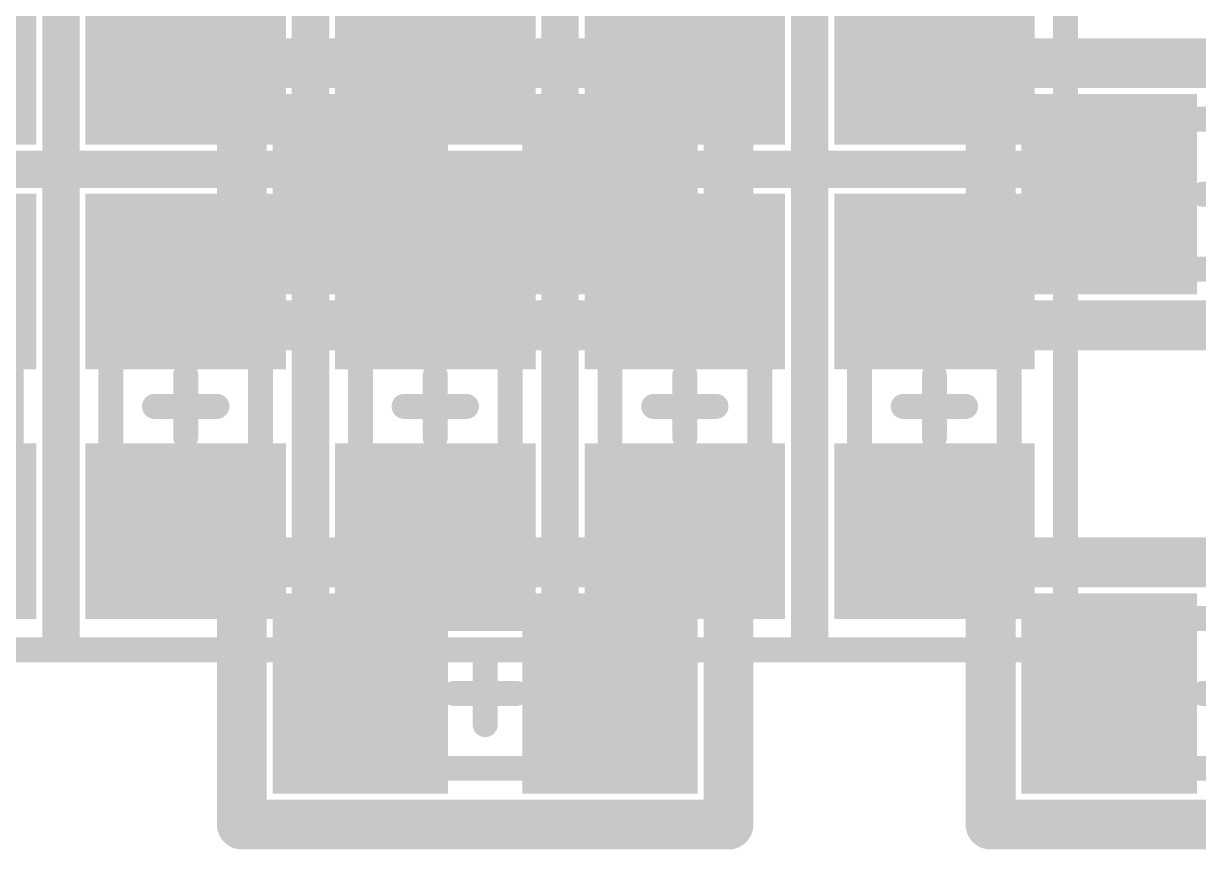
# Model space of a CAD drawing. Header units: millimetres. Extents: x 169 to 355, y 129 to 253.
# Drawn here: x 222.15 to 226.858, y 140.375 to 143.684 of the extents above; entities that cross this region are included whole.
import ezdxf

# ---------------------------------------------------------------- set-up
doc = ezdxf.new("R2010")
doc.units = ezdxf.units.MM
for name, color, linetype in [('BottomLayer', 5, 'Continuous'), ('BottomPaste', 16, 'Continuous'), ('BottomSolder', 6, 'Continuous'), ('Mechanical1', 6, 'Continuous'), ('Mechanical15', 56, 'Continuous'), ('TopLayer', 1, 'Continuous'), ('TopOverlay', 2, 'Continuous'), ('TopPaste', 8, 'Continuous'), ('TopSolder', 216, 'Continuous')]:
    doc.layers.add(name, color=color, linetype=linetype)

# ---------------------------------------------------------------- blocks, each defined once
blk = doc.blocks.new('R0402_NOSILK_B_7')
at = {"layer": 'BottomLayer'}
for points in [[(-0.25, -0.3), (-0.25, 0.3), (-0.75, -0.3), (-0.75, 0.3)], [(0.75, -0.3), (0.75, 0.3), (0.25, -0.3), (0.25, 0.3)]]:
    blk.add_solid(points, dxfattribs=at)
at = {"layer": 'BottomPaste'}
for points in [[(-0.25, -0.3), (-0.25, 0.3), (-0.75, -0.3), (-0.75, 0.3)], [(0.75, -0.3), (0.75, 0.3), (0.25, -0.3), (0.25, 0.3)]]:
    blk.add_solid(points, dxfattribs=at)
at = {"layer": 'BottomSolder'}
for points in [[(-0.1484, -0.4016), (-0.1484, 0.4016), (-0.8516, -0.4016), (-0.8516, 0.4016)], [(0.8516, -0.4016), (0.8516, 0.4016), (0.1484, -0.4016), (0.1484, 0.4016)]]:
    blk.add_solid(points, dxfattribs=at)
at = {"layer": 'Mechanical1', "const_width": 0.1}
for points in [[(-0.52, 0.2999), (-0.52, -0.3001)], [(-0.52, 0.2999), (0.5201, 0.2999)], [(0.5201, 0.2999), (0.5201, -0.3001)], [(-0.52, -0.3001), (0.5201, -0.3001)]]:
    blk.add_lwpolyline(points, dxfattribs=at)
at = {"layer": 'Mechanical1', "const_width": 0.05}
for points in [[(-0.545, 0.2999, 1), (-0.495, 0.2999, 1)], [(-0.545, 0.2999, 1), (-0.495, 0.2999, 1)], [(0.4951, 0.2999, 1), (0.5451, 0.2999, 1)], [(0.4951, 0.2999, 1), (0.5451, 0.2999, 1)], [(-0.545, -0.3001, 1), (-0.495, -0.3001, 1)], [(-0.545, -0.3001, 1), (-0.495, -0.3001, 1)], [(0.4951, -0.3001, 1), (0.5451, -0.3001, 1)], [(0.4951, -0.3001, 1), (0.5451, -0.3001, 1)]]:
    blk.add_lwpolyline(points, format="xyb", close=True, dxfattribs=at)
at = {"layer": 'Mechanical15', "const_width": 0.1}
for points in [[(-0.975, 0.525), (-0.975, -0.525)], [(-0.975, 0.525), (0.975, 0.525)], [(0.975, 0.525), (0.975, -0.525)], [(0, 0.125), (0, -0.125)], [(-0.125, 0), (0.125, 0)], [(-0.975, -0.525), (0.975, -0.525)]]:
    blk.add_lwpolyline(points, dxfattribs=at)
at = {"layer": 'Mechanical15', "const_width": 0.05}
for points in [[(-1, 0.525, 1), (-0.95, 0.525, 1)], [(-1, 0.525, 1), (-0.95, 0.525, 1)], [(0.95, 0.525, 1), (1, 0.525, 1)], [(0.95, 0.525, 1), (1, 0.525, 1)], [(-0.025, 0.125, 1), (0.025, 0.125, 1)], [(-0.15, 0, 1), (-0.1, 0, 1)], [(0.1, 0, 1), (0.15, 0, 1)], [(-0.025, -0.125, 1), (0.025, -0.125, 1)], [(-1, -0.525, 1), (-0.95, -0.525, 1)], [(-1, -0.525, 1), (-0.95, -0.525, 1)], [(0.95, -0.525, 1), (1, -0.525, 1)], [(0.95, -0.525, 1), (1, -0.525, 1)]]:
    blk.add_lwpolyline(points, format="xyb", close=True, dxfattribs=at)
blk = doc.blocks.new('R0402_NOSILK_B_9')
at = {"layer": 'BottomLayer'}
for points in [[(-0.25, -0.3), (-0.25, 0.3), (-0.75, -0.3), (-0.75, 0.3)], [(0.75, -0.3), (0.75, 0.3), (0.25, -0.3), (0.25, 0.3)]]:
    blk.add_solid(points, dxfattribs=at)
at = {"layer": 'BottomPaste'}
for points in [[(-0.25, -0.3), (-0.25, 0.3), (-0.75, -0.3), (-0.75, 0.3)], [(0.75, -0.3), (0.75, 0.3), (0.25, -0.3), (0.25, 0.3)]]:
    blk.add_solid(points, dxfattribs=at)
at = {"layer": 'BottomSolder'}
for points in [[(-0.1484, -0.4016), (-0.1484, 0.4016), (-0.8516, -0.4016), (-0.8516, 0.4016)], [(0.8516, -0.4016), (0.8516, 0.4016), (0.1484, -0.4016), (0.1484, 0.4016)]]:
    blk.add_solid(points, dxfattribs=at)
at = {"layer": 'Mechanical1', "const_width": 0.1}
for points in [[(-0.52, 0.2999), (-0.52, -0.3001)], [(-0.52, 0.2999), (0.5201, 0.2999)], [(0.5201, 0.2999), (0.5201, -0.3001)], [(-0.52, -0.3001), (0.5201, -0.3001)]]:
    blk.add_lwpolyline(points, dxfattribs=at)
at = {"layer": 'Mechanical1', "const_width": 0.05}
for points in [[(-0.545, 0.2999, 1), (-0.495, 0.2999, 1)], [(-0.545, 0.2999, 1), (-0.495, 0.2999, 1)], [(0.4951, 0.2999, 1), (0.5451, 0.2999, 1)], [(0.4951, 0.2999, 1), (0.5451, 0.2999, 1)], [(-0.545, -0.3001, 1), (-0.495, -0.3001, 1)], [(-0.545, -0.3001, 1), (-0.495, -0.3001, 1)], [(0.4951, -0.3001, 1), (0.5451, -0.3001, 1)], [(0.4951, -0.3001, 1), (0.5451, -0.3001, 1)]]:
    blk.add_lwpolyline(points, format="xyb", close=True, dxfattribs=at)
at = {"layer": 'Mechanical15', "const_width": 0.1}
for points in [[(-0.975, 0.525), (-0.975, -0.525)], [(-0.975, 0.525), (0.975, 0.525)], [(0.975, 0.525), (0.975, -0.525)], [(0, 0.125), (0, -0.125)], [(-0.125, 0), (0.125, 0)], [(-0.975, -0.525), (0.975, -0.525)]]:
    blk.add_lwpolyline(points, dxfattribs=at)
at = {"layer": 'Mechanical15', "const_width": 0.05}
for points in [[(-1, 0.525, 1), (-0.95, 0.525, 1)], [(-1, 0.525, 1), (-0.95, 0.525, 1)], [(0.95, 0.525, 1), (1, 0.525, 1)], [(0.95, 0.525, 1), (1, 0.525, 1)], [(-0.025, 0.125, 1), (0.025, 0.125, 1)], [(-0.15, 0, 1), (-0.1, 0, 1)], [(0.1, 0, 1), (0.15, 0, 1)], [(-0.025, -0.125, 1), (0.025, -0.125, 1)], [(-1, -0.525, 1), (-0.95, -0.525, 1)], [(-1, -0.525, 1), (-0.95, -0.525, 1)], [(0.95, -0.525, 1), (1, -0.525, 1)], [(0.95, -0.525, 1), (1, -0.525, 1)]]:
    blk.add_lwpolyline(points, format="xyb", close=True, dxfattribs=at)
blk = doc.blocks.new('R0402_NOSILK_B_12')
at = {"layer": 'BottomLayer'}
for points in [[(-0.25, -0.3), (-0.25, 0.3), (-0.75, -0.3), (-0.75, 0.3)], [(0.75, -0.3), (0.75, 0.3), (0.25, -0.3), (0.25, 0.3)]]:
    blk.add_solid(points, dxfattribs=at)
at = {"layer": 'BottomPaste'}
for points in [[(-0.25, -0.3), (-0.25, 0.3), (-0.75, -0.3), (-0.75, 0.3)], [(0.75, -0.3), (0.75, 0.3), (0.25, -0.3), (0.25, 0.3)]]:
    blk.add_solid(points, dxfattribs=at)
at = {"layer": 'BottomSolder'}
for points in [[(-0.1484, -0.4016), (-0.1484, 0.4016), (-0.8516, -0.4016), (-0.8516, 0.4016)], [(0.8516, -0.4016), (0.8516, 0.4016), (0.1484, -0.4016), (0.1484, 0.4016)]]:
    blk.add_solid(points, dxfattribs=at)
at = {"layer": 'Mechanical1', "const_width": 0.1}
for points in [[(-0.52, 0.2999), (-0.52, -0.3001)], [(-0.52, 0.2999), (0.5201, 0.2999)], [(0.5201, 0.2999), (0.5201, -0.3001)], [(-0.52, -0.3001), (0.5201, -0.3001)]]:
    blk.add_lwpolyline(points, dxfattribs=at)
at = {"layer": 'Mechanical1', "const_width": 0.05}
for points in [[(-0.545, 0.2999, 1), (-0.495, 0.2999, 1)], [(-0.545, 0.2999, 1), (-0.495, 0.2999, 1)], [(0.4951, 0.2999, 1), (0.5451, 0.2999, 1)], [(0.4951, 0.2999, 1), (0.5451, 0.2999, 1)], [(-0.545, -0.3001, 1), (-0.495, -0.3001, 1)], [(-0.545, -0.3001, 1), (-0.495, -0.3001, 1)], [(0.4951, -0.3001, 1), (0.5451, -0.3001, 1)], [(0.4951, -0.3001, 1), (0.5451, -0.3001, 1)]]:
    blk.add_lwpolyline(points, format="xyb", close=True, dxfattribs=at)
at = {"layer": 'Mechanical15', "const_width": 0.1}
for points in [[(-0.975, 0.525), (-0.975, -0.525)], [(-0.975, 0.525), (0.975, 0.525)], [(0.975, 0.525), (0.975, -0.525)], [(0, 0.125), (0, -0.125)], [(-0.125, 0), (0.125, 0)], [(-0.975, -0.525), (0.975, -0.525)]]:
    blk.add_lwpolyline(points, dxfattribs=at)
at = {"layer": 'Mechanical15', "const_width": 0.05}
for points in [[(-1, 0.525, 1), (-0.95, 0.525, 1)], [(-1, 0.525, 1), (-0.95, 0.525, 1)], [(0.95, 0.525, 1), (1, 0.525, 1)], [(0.95, 0.525, 1), (1, 0.525, 1)], [(-0.025, 0.125, 1), (0.025, 0.125, 1)], [(-0.15, 0, 1), (-0.1, 0, 1)], [(0.1, 0, 1), (0.15, 0, 1)], [(-0.025, -0.125, 1), (0.025, -0.125, 1)], [(-1, -0.525, 1), (-0.95, -0.525, 1)], [(-1, -0.525, 1), (-0.95, -0.525, 1)], [(0.95, -0.525, 1), (1, -0.525, 1)], [(0.95, -0.525, 1), (1, -0.525, 1)]]:
    blk.add_lwpolyline(points, format="xyb", close=True, dxfattribs=at)
blk = doc.blocks.new('R0402_NOSILK_B_15')
at = {"layer": 'BottomLayer'}
for points in [[(-0.25, -0.3), (-0.25, 0.3), (-0.75, -0.3), (-0.75, 0.3)], [(0.75, -0.3), (0.75, 0.3), (0.25, -0.3), (0.25, 0.3)]]:
    blk.add_solid(points, dxfattribs=at)
at = {"layer": 'BottomPaste'}
for points in [[(-0.25, -0.3), (-0.25, 0.3), (-0.75, -0.3), (-0.75, 0.3)], [(0.75, -0.3), (0.75, 0.3), (0.25, -0.3), (0.25, 0.3)]]:
    blk.add_solid(points, dxfattribs=at)
at = {"layer": 'BottomSolder'}
for points in [[(-0.1484, -0.4016), (-0.1484, 0.4016), (-0.8516, -0.4016), (-0.8516, 0.4016)], [(0.8516, -0.4016), (0.8516, 0.4016), (0.1484, -0.4016), (0.1484, 0.4016)]]:
    blk.add_solid(points, dxfattribs=at)
at = {"layer": 'Mechanical1', "const_width": 0.1}
for points in [[(-0.52, 0.2999), (-0.52, -0.3001)], [(-0.52, 0.2999), (0.5201, 0.2999)], [(0.5201, 0.2999), (0.5201, -0.3001)], [(-0.52, -0.3001), (0.5201, -0.3001)]]:
    blk.add_lwpolyline(points, dxfattribs=at)
at = {"layer": 'Mechanical1', "const_width": 0.05}
for points in [[(-0.545, 0.2999, 1), (-0.495, 0.2999, 1)], [(-0.545, 0.2999, 1), (-0.495, 0.2999, 1)], [(0.4951, 0.2999, 1), (0.5451, 0.2999, 1)], [(0.4951, 0.2999, 1), (0.5451, 0.2999, 1)], [(-0.545, -0.3001, 1), (-0.495, -0.3001, 1)], [(-0.545, -0.3001, 1), (-0.495, -0.3001, 1)], [(0.4951, -0.3001, 1), (0.5451, -0.3001, 1)], [(0.4951, -0.3001, 1), (0.5451, -0.3001, 1)]]:
    blk.add_lwpolyline(points, format="xyb", close=True, dxfattribs=at)
at = {"layer": 'Mechanical15', "const_width": 0.1}
for points in [[(-0.975, 0.525), (-0.975, -0.525)], [(-0.975, 0.525), (0.975, 0.525)], [(0.975, 0.525), (0.975, -0.525)], [(0, 0.125), (0, -0.125)], [(-0.125, 0), (0.125, 0)], [(-0.975, -0.525), (0.975, -0.525)]]:
    blk.add_lwpolyline(points, dxfattribs=at)
at = {"layer": 'Mechanical15', "const_width": 0.05}
for points in [[(-1, 0.525, 1), (-0.95, 0.525, 1)], [(-1, 0.525, 1), (-0.95, 0.525, 1)], [(0.95, 0.525, 1), (1, 0.525, 1)], [(0.95, 0.525, 1), (1, 0.525, 1)], [(-0.025, 0.125, 1), (0.025, 0.125, 1)], [(-0.15, 0, 1), (-0.1, 0, 1)], [(0.1, 0, 1), (0.15, 0, 1)], [(-0.025, -0.125, 1), (0.025, -0.125, 1)], [(-1, -0.525, 1), (-0.95, -0.525, 1)], [(-1, -0.525, 1), (-0.95, -0.525, 1)], [(0.95, -0.525, 1), (1, -0.525, 1)], [(0.95, -0.525, 1), (1, -0.525, 1)]]:
    blk.add_lwpolyline(points, format="xyb", close=True, dxfattribs=at)
blk = doc.blocks.new('R0402_NOSILK_B_17')
at = {"layer": 'BottomLayer'}
for points in [[(-0.25, -0.3), (-0.25, 0.3), (-0.75, -0.3), (-0.75, 0.3)], [(0.75, -0.3), (0.75, 0.3), (0.25, -0.3), (0.25, 0.3)]]:
    blk.add_solid(points, dxfattribs=at)
at = {"layer": 'BottomPaste'}
for points in [[(-0.25, -0.3), (-0.25, 0.3), (-0.75, -0.3), (-0.75, 0.3)], [(0.75, -0.3), (0.75, 0.3), (0.25, -0.3), (0.25, 0.3)]]:
    blk.add_solid(points, dxfattribs=at)
at = {"layer": 'BottomSolder'}
for points in [[(-0.1484, -0.4016), (-0.1484, 0.4016), (-0.8516, -0.4016), (-0.8516, 0.4016)], [(0.8516, -0.4016), (0.8516, 0.4016), (0.1484, -0.4016), (0.1484, 0.4016)]]:
    blk.add_solid(points, dxfattribs=at)
at = {"layer": 'Mechanical1', "const_width": 0.1}
for points in [[(-0.52, 0.2999), (-0.52, -0.3001)], [(-0.52, 0.2999), (0.5201, 0.2999)], [(0.5201, 0.2999), (0.5201, -0.3001)], [(-0.52, -0.3001), (0.5201, -0.3001)]]:
    blk.add_lwpolyline(points, dxfattribs=at)
at = {"layer": 'Mechanical1', "const_width": 0.05}
for points in [[(-0.545, 0.2999, 1), (-0.495, 0.2999, 1)], [(-0.545, 0.2999, 1), (-0.495, 0.2999, 1)], [(0.4951, 0.2999, 1), (0.5451, 0.2999, 1)], [(0.4951, 0.2999, 1), (0.5451, 0.2999, 1)], [(-0.545, -0.3001, 1), (-0.495, -0.3001, 1)], [(-0.545, -0.3001, 1), (-0.495, -0.3001, 1)], [(0.4951, -0.3001, 1), (0.5451, -0.3001, 1)], [(0.4951, -0.3001, 1), (0.5451, -0.3001, 1)]]:
    blk.add_lwpolyline(points, format="xyb", close=True, dxfattribs=at)
at = {"layer": 'Mechanical15', "const_width": 0.1}
for points in [[(-0.975, 0.525), (-0.975, -0.525)], [(-0.975, 0.525), (0.975, 0.525)], [(0.975, 0.525), (0.975, -0.525)], [(0, 0.125), (0, -0.125)], [(-0.125, 0), (0.125, 0)], [(-0.975, -0.525), (0.975, -0.525)]]:
    blk.add_lwpolyline(points, dxfattribs=at)
at = {"layer": 'Mechanical15', "const_width": 0.05}
for points in [[(-1, 0.525, 1), (-0.95, 0.525, 1)], [(-1, 0.525, 1), (-0.95, 0.525, 1)], [(0.95, 0.525, 1), (1, 0.525, 1)], [(0.95, 0.525, 1), (1, 0.525, 1)], [(-0.025, 0.125, 1), (0.025, 0.125, 1)], [(-0.15, 0, 1), (-0.1, 0, 1)], [(0.1, 0, 1), (0.15, 0, 1)], [(-0.025, -0.125, 1), (0.025, -0.125, 1)], [(-1, -0.525, 1), (-0.95, -0.525, 1)], [(-1, -0.525, 1), (-0.95, -0.525, 1)], [(0.95, -0.525, 1), (1, -0.525, 1)], [(0.95, -0.525, 1), (1, -0.525, 1)]]:
    blk.add_lwpolyline(points, format="xyb", close=True, dxfattribs=at)
blk = doc.blocks.new('R0402_NOSILK_B_19')
at = {"layer": 'BottomLayer'}
for points in [[(-0.25, -0.3), (-0.25, 0.3), (-0.75, -0.3), (-0.75, 0.3)], [(0.75, -0.3), (0.75, 0.3), (0.25, -0.3), (0.25, 0.3)]]:
    blk.add_solid(points, dxfattribs=at)
at = {"layer": 'BottomPaste'}
for points in [[(-0.25, -0.3), (-0.25, 0.3), (-0.75, -0.3), (-0.75, 0.3)], [(0.75, -0.3), (0.75, 0.3), (0.25, -0.3), (0.25, 0.3)]]:
    blk.add_solid(points, dxfattribs=at)
at = {"layer": 'BottomSolder'}
for points in [[(-0.1484, -0.4016), (-0.1484, 0.4016), (-0.8516, -0.4016), (-0.8516, 0.4016)], [(0.8516, -0.4016), (0.8516, 0.4016), (0.1484, -0.4016), (0.1484, 0.4016)]]:
    blk.add_solid(points, dxfattribs=at)
at = {"layer": 'Mechanical1', "const_width": 0.1}
for points in [[(-0.52, 0.2999), (-0.52, -0.3001)], [(-0.52, 0.2999), (0.5201, 0.2999)], [(0.5201, 0.2999), (0.5201, -0.3001)], [(-0.52, -0.3001), (0.5201, -0.3001)]]:
    blk.add_lwpolyline(points, dxfattribs=at)
at = {"layer": 'Mechanical1', "const_width": 0.05}
for points in [[(-0.545, 0.2999, 1), (-0.495, 0.2999, 1)], [(-0.545, 0.2999, 1), (-0.495, 0.2999, 1)], [(0.4951, 0.2999, 1), (0.5451, 0.2999, 1)], [(0.4951, 0.2999, 1), (0.5451, 0.2999, 1)], [(-0.545, -0.3001, 1), (-0.495, -0.3001, 1)], [(-0.545, -0.3001, 1), (-0.495, -0.3001, 1)], [(0.4951, -0.3001, 1), (0.5451, -0.3001, 1)], [(0.4951, -0.3001, 1), (0.5451, -0.3001, 1)]]:
    blk.add_lwpolyline(points, format="xyb", close=True, dxfattribs=at)
at = {"layer": 'Mechanical15', "const_width": 0.1}
for points in [[(-0.975, 0.525), (-0.975, -0.525)], [(-0.975, 0.525), (0.975, 0.525)], [(0.975, 0.525), (0.975, -0.525)], [(0, 0.125), (0, -0.125)], [(-0.125, 0), (0.125, 0)], [(-0.975, -0.525), (0.975, -0.525)]]:
    blk.add_lwpolyline(points, dxfattribs=at)
at = {"layer": 'Mechanical15', "const_width": 0.05}
for points in [[(-1, 0.525, 1), (-0.95, 0.525, 1)], [(-1, 0.525, 1), (-0.95, 0.525, 1)], [(0.95, 0.525, 1), (1, 0.525, 1)], [(0.95, 0.525, 1), (1, 0.525, 1)], [(-0.025, 0.125, 1), (0.025, 0.125, 1)], [(-0.15, 0, 1), (-0.1, 0, 1)], [(0.1, 0, 1), (0.15, 0, 1)], [(-0.025, -0.125, 1), (0.025, -0.125, 1)], [(-1, -0.525, 1), (-0.95, -0.525, 1)], [(-1, -0.525, 1), (-0.95, -0.525, 1)], [(0.95, -0.525, 1), (1, -0.525, 1)], [(0.95, -0.525, 1), (1, -0.525, 1)]]:
    blk.add_lwpolyline(points, format="xyb", close=True, dxfattribs=at)
blk = doc.blocks.new('R0402_NOSILK_B_21')
at = {"layer": 'BottomLayer'}
for points in [[(-0.25, -0.3), (-0.25, 0.3), (-0.75, -0.3), (-0.75, 0.3)], [(0.75, -0.3), (0.75, 0.3), (0.25, -0.3), (0.25, 0.3)]]:
    blk.add_solid(points, dxfattribs=at)
at = {"layer": 'BottomPaste'}
for points in [[(-0.25, -0.3), (-0.25, 0.3), (-0.75, -0.3), (-0.75, 0.3)], [(0.75, -0.3), (0.75, 0.3), (0.25, -0.3), (0.25, 0.3)]]:
    blk.add_solid(points, dxfattribs=at)
at = {"layer": 'BottomSolder'}
for points in [[(-0.1484, -0.4016), (-0.1484, 0.4016), (-0.8516, -0.4016), (-0.8516, 0.4016)], [(0.8516, -0.4016), (0.8516, 0.4016), (0.1484, -0.4016), (0.1484, 0.4016)]]:
    blk.add_solid(points, dxfattribs=at)
at = {"layer": 'Mechanical1', "const_width": 0.1}
for points in [[(-0.52, 0.2999), (-0.52, -0.3001)], [(-0.52, 0.2999), (0.5201, 0.2999)], [(0.5201, 0.2999), (0.5201, -0.3001)], [(-0.52, -0.3001), (0.5201, -0.3001)]]:
    blk.add_lwpolyline(points, dxfattribs=at)
at = {"layer": 'Mechanical1', "const_width": 0.05}
for points in [[(-0.545, 0.2999, 1), (-0.495, 0.2999, 1)], [(-0.545, 0.2999, 1), (-0.495, 0.2999, 1)], [(0.4951, 0.2999, 1), (0.5451, 0.2999, 1)], [(0.4951, 0.2999, 1), (0.5451, 0.2999, 1)], [(-0.545, -0.3001, 1), (-0.495, -0.3001, 1)], [(-0.545, -0.3001, 1), (-0.495, -0.3001, 1)], [(0.4951, -0.3001, 1), (0.5451, -0.3001, 1)], [(0.4951, -0.3001, 1), (0.5451, -0.3001, 1)]]:
    blk.add_lwpolyline(points, format="xyb", close=True, dxfattribs=at)
at = {"layer": 'Mechanical15', "const_width": 0.1}
for points in [[(-0.975, 0.525), (-0.975, -0.525)], [(-0.975, 0.525), (0.975, 0.525)], [(0.975, 0.525), (0.975, -0.525)], [(0, 0.125), (0, -0.125)], [(-0.125, 0), (0.125, 0)], [(-0.975, -0.525), (0.975, -0.525)]]:
    blk.add_lwpolyline(points, dxfattribs=at)
at = {"layer": 'Mechanical15', "const_width": 0.05}
for points in [[(-1, 0.525, 1), (-0.95, 0.525, 1)], [(-1, 0.525, 1), (-0.95, 0.525, 1)], [(0.95, 0.525, 1), (1, 0.525, 1)], [(0.95, 0.525, 1), (1, 0.525, 1)], [(-0.025, 0.125, 1), (0.025, 0.125, 1)], [(-0.15, 0, 1), (-0.1, 0, 1)], [(0.1, 0, 1), (0.15, 0, 1)], [(-0.025, -0.125, 1), (0.025, -0.125, 1)], [(-1, -0.525, 1), (-0.95, -0.525, 1)], [(-1, -0.525, 1), (-0.95, -0.525, 1)], [(0.95, -0.525, 1), (1, -0.525, 1)], [(0.95, -0.525, 1), (1, -0.525, 1)]]:
    blk.add_lwpolyline(points, format="xyb", close=True, dxfattribs=at)
blk = doc.blocks.new('R0402_NOSILK_B_22')
at = {"layer": 'BottomLayer'}
for points in [[(-0.25, -0.3), (-0.25, 0.3), (-0.75, -0.3), (-0.75, 0.3)], [(0.75, -0.3), (0.75, 0.3), (0.25, -0.3), (0.25, 0.3)]]:
    blk.add_solid(points, dxfattribs=at)
at = {"layer": 'BottomPaste'}
for points in [[(-0.25, -0.3), (-0.25, 0.3), (-0.75, -0.3), (-0.75, 0.3)], [(0.75, -0.3), (0.75, 0.3), (0.25, -0.3), (0.25, 0.3)]]:
    blk.add_solid(points, dxfattribs=at)
at = {"layer": 'BottomSolder'}
for points in [[(-0.1484, -0.4016), (-0.1484, 0.4016), (-0.8516, -0.4016), (-0.8516, 0.4016)], [(0.8516, -0.4016), (0.8516, 0.4016), (0.1484, -0.4016), (0.1484, 0.4016)]]:
    blk.add_solid(points, dxfattribs=at)
at = {"layer": 'Mechanical1', "const_width": 0.1}
for points in [[(-0.52, 0.2999), (-0.52, -0.3001)], [(-0.52, 0.2999), (0.5201, 0.2999)], [(0.5201, 0.2999), (0.5201, -0.3001)], [(-0.52, -0.3001), (0.5201, -0.3001)]]:
    blk.add_lwpolyline(points, dxfattribs=at)
at = {"layer": 'Mechanical1', "const_width": 0.05}
for points in [[(-0.545, 0.2999, 1), (-0.495, 0.2999, 1)], [(-0.545, 0.2999, 1), (-0.495, 0.2999, 1)], [(0.4951, 0.2999, 1), (0.5451, 0.2999, 1)], [(0.4951, 0.2999, 1), (0.5451, 0.2999, 1)], [(-0.545, -0.3001, 1), (-0.495, -0.3001, 1)], [(-0.545, -0.3001, 1), (-0.495, -0.3001, 1)], [(0.4951, -0.3001, 1), (0.5451, -0.3001, 1)], [(0.4951, -0.3001, 1), (0.5451, -0.3001, 1)]]:
    blk.add_lwpolyline(points, format="xyb", close=True, dxfattribs=at)
at = {"layer": 'Mechanical15', "const_width": 0.1}
for points in [[(-0.975, 0.525), (-0.975, -0.525)], [(-0.975, 0.525), (0.975, 0.525)], [(0.975, 0.525), (0.975, -0.525)], [(0, 0.125), (0, -0.125)], [(-0.125, 0), (0.125, 0)], [(-0.975, -0.525), (0.975, -0.525)]]:
    blk.add_lwpolyline(points, dxfattribs=at)
at = {"layer": 'Mechanical15', "const_width": 0.05}
for points in [[(-1, 0.525, 1), (-0.95, 0.525, 1)], [(-1, 0.525, 1), (-0.95, 0.525, 1)], [(0.95, 0.525, 1), (1, 0.525, 1)], [(0.95, 0.525, 1), (1, 0.525, 1)], [(-0.025, 0.125, 1), (0.025, 0.125, 1)], [(-0.15, 0, 1), (-0.1, 0, 1)], [(0.1, 0, 1), (0.15, 0, 1)], [(-0.025, -0.125, 1), (0.025, -0.125, 1)], [(-1, -0.525, 1), (-0.95, -0.525, 1)], [(-1, -0.525, 1), (-0.95, -0.525, 1)], [(0.95, -0.525, 1), (1, -0.525, 1)], [(0.95, -0.525, 1), (1, -0.525, 1)]]:
    blk.add_lwpolyline(points, format="xyb", close=True, dxfattribs=at)
blk = doc.blocks.new('R0402_NOSILK_B_24')
at = {"layer": 'BottomLayer'}
for points in [[(-0.25, -0.3), (-0.25, 0.3), (-0.75, -0.3), (-0.75, 0.3)], [(0.75, -0.3), (0.75, 0.3), (0.25, -0.3), (0.25, 0.3)]]:
    blk.add_solid(points, dxfattribs=at)
at = {"layer": 'BottomPaste'}
for points in [[(-0.25, -0.3), (-0.25, 0.3), (-0.75, -0.3), (-0.75, 0.3)], [(0.75, -0.3), (0.75, 0.3), (0.25, -0.3), (0.25, 0.3)]]:
    blk.add_solid(points, dxfattribs=at)
at = {"layer": 'BottomSolder'}
for points in [[(-0.1484, -0.4016), (-0.1484, 0.4016), (-0.8516, -0.4016), (-0.8516, 0.4016)], [(0.8516, -0.4016), (0.8516, 0.4016), (0.1484, -0.4016), (0.1484, 0.4016)]]:
    blk.add_solid(points, dxfattribs=at)
at = {"layer": 'Mechanical1', "const_width": 0.1}
for points in [[(-0.52, 0.2999), (-0.52, -0.3001)], [(-0.52, 0.2999), (0.5201, 0.2999)], [(0.5201, 0.2999), (0.5201, -0.3001)], [(-0.52, -0.3001), (0.5201, -0.3001)]]:
    blk.add_lwpolyline(points, dxfattribs=at)
at = {"layer": 'Mechanical1', "const_width": 0.05}
for points in [[(-0.545, 0.2999, 1), (-0.495, 0.2999, 1)], [(-0.545, 0.2999, 1), (-0.495, 0.2999, 1)], [(0.4951, 0.2999, 1), (0.5451, 0.2999, 1)], [(0.4951, 0.2999, 1), (0.5451, 0.2999, 1)], [(-0.545, -0.3001, 1), (-0.495, -0.3001, 1)], [(-0.545, -0.3001, 1), (-0.495, -0.3001, 1)], [(0.4951, -0.3001, 1), (0.5451, -0.3001, 1)], [(0.4951, -0.3001, 1), (0.5451, -0.3001, 1)]]:
    blk.add_lwpolyline(points, format="xyb", close=True, dxfattribs=at)
at = {"layer": 'Mechanical15', "const_width": 0.1}
for points in [[(-0.975, 0.525), (-0.975, -0.525)], [(-0.975, 0.525), (0.975, 0.525)], [(0.975, 0.525), (0.975, -0.525)], [(0, 0.125), (0, -0.125)], [(-0.125, 0), (0.125, 0)], [(-0.975, -0.525), (0.975, -0.525)]]:
    blk.add_lwpolyline(points, dxfattribs=at)
at = {"layer": 'Mechanical15', "const_width": 0.05}
for points in [[(-1, 0.525, 1), (-0.95, 0.525, 1)], [(-1, 0.525, 1), (-0.95, 0.525, 1)], [(0.95, 0.525, 1), (1, 0.525, 1)], [(0.95, 0.525, 1), (1, 0.525, 1)], [(-0.025, 0.125, 1), (0.025, 0.125, 1)], [(-0.15, 0, 1), (-0.1, 0, 1)], [(0.1, 0, 1), (0.15, 0, 1)], [(-0.025, -0.125, 1), (0.025, -0.125, 1)], [(-1, -0.525, 1), (-0.95, -0.525, 1)], [(-1, -0.525, 1), (-0.95, -0.525, 1)], [(0.95, -0.525, 1), (1, -0.525, 1)], [(0.95, -0.525, 1), (1, -0.525, 1)]]:
    blk.add_lwpolyline(points, format="xyb", close=True, dxfattribs=at)
blk = doc.blocks.new('R0402_NOSILK_B_26')
at = {"layer": 'BottomLayer'}
for points in [[(-0.25, -0.3), (-0.25, 0.3), (-0.75, -0.3), (-0.75, 0.3)], [(0.75, -0.3), (0.75, 0.3), (0.25, -0.3), (0.25, 0.3)]]:
    blk.add_solid(points, dxfattribs=at)
at = {"layer": 'BottomPaste'}
for points in [[(-0.25, -0.3), (-0.25, 0.3), (-0.75, -0.3), (-0.75, 0.3)], [(0.75, -0.3), (0.75, 0.3), (0.25, -0.3), (0.25, 0.3)]]:
    blk.add_solid(points, dxfattribs=at)
at = {"layer": 'BottomSolder'}
for points in [[(-0.1484, -0.4016), (-0.1484, 0.4016), (-0.8516, -0.4016), (-0.8516, 0.4016)], [(0.8516, -0.4016), (0.8516, 0.4016), (0.1484, -0.4016), (0.1484, 0.4016)]]:
    blk.add_solid(points, dxfattribs=at)
at = {"layer": 'Mechanical1', "const_width": 0.1}
for points in [[(-0.52, 0.2999), (-0.52, -0.3001)], [(-0.52, 0.2999), (0.5201, 0.2999)], [(0.5201, 0.2999), (0.5201, -0.3001)], [(-0.52, -0.3001), (0.5201, -0.3001)]]:
    blk.add_lwpolyline(points, dxfattribs=at)
at = {"layer": 'Mechanical1', "const_width": 0.05}
for points in [[(-0.545, 0.2999, 1), (-0.495, 0.2999, 1)], [(-0.545, 0.2999, 1), (-0.495, 0.2999, 1)], [(0.4951, 0.2999, 1), (0.5451, 0.2999, 1)], [(0.4951, 0.2999, 1), (0.5451, 0.2999, 1)], [(-0.545, -0.3001, 1), (-0.495, -0.3001, 1)], [(-0.545, -0.3001, 1), (-0.495, -0.3001, 1)], [(0.4951, -0.3001, 1), (0.5451, -0.3001, 1)], [(0.4951, -0.3001, 1), (0.5451, -0.3001, 1)]]:
    blk.add_lwpolyline(points, format="xyb", close=True, dxfattribs=at)
at = {"layer": 'Mechanical15', "const_width": 0.1}
for points in [[(-0.975, 0.525), (-0.975, -0.525)], [(-0.975, 0.525), (0.975, 0.525)], [(0.975, 0.525), (0.975, -0.525)], [(0, 0.125), (0, -0.125)], [(-0.125, 0), (0.125, 0)], [(-0.975, -0.525), (0.975, -0.525)]]:
    blk.add_lwpolyline(points, dxfattribs=at)
at = {"layer": 'Mechanical15', "const_width": 0.05}
for points in [[(-1, 0.525, 1), (-0.95, 0.525, 1)], [(-1, 0.525, 1), (-0.95, 0.525, 1)], [(0.95, 0.525, 1), (1, 0.525, 1)], [(0.95, 0.525, 1), (1, 0.525, 1)], [(-0.025, 0.125, 1), (0.025, 0.125, 1)], [(-0.15, 0, 1), (-0.1, 0, 1)], [(0.1, 0, 1), (0.15, 0, 1)], [(-0.025, -0.125, 1), (0.025, -0.125, 1)], [(-1, -0.525, 1), (-0.95, -0.525, 1)], [(-1, -0.525, 1), (-0.95, -0.525, 1)], [(0.95, -0.525, 1), (1, -0.525, 1)], [(0.95, -0.525, 1), (1, -0.525, 1)]]:
    blk.add_lwpolyline(points, format="xyb", close=True, dxfattribs=at)
blk = doc.blocks.new('R0402_1501')
at = {"layer": 'Mechanical1', "const_width": 0.1}
for points in [[(-0.52, -0.2999), (-0.52, 0.3001)], [(-0.52, 0.3001), (0.5201, 0.3001)], [(0.5201, -0.2999), (0.5201, 0.3001)], [(-0.52, -0.2999), (0.5201, -0.2999)]]:
    blk.add_lwpolyline(points, dxfattribs=at)
at = {"layer": 'Mechanical1', "const_width": 0.05}
for points in [[(-0.545, 0.3001, 1), (-0.495, 0.3001, 1)], [(-0.545, 0.3001, 1), (-0.495, 0.3001, 1)], [(0.4951, 0.3001, 1), (0.5451, 0.3001, 1)], [(0.4951, 0.3001, 1), (0.5451, 0.3001, 1)], [(-0.545, -0.2999, 1), (-0.495, -0.2999, 1)], [(-0.545, -0.2999, 1), (-0.495, -0.2999, 1)], [(0.4951, -0.2999, 1), (0.5451, -0.2999, 1)], [(0.4951, -0.2999, 1), (0.5451, -0.2999, 1)]]:
    blk.add_lwpolyline(points, format="xyb", close=True, dxfattribs=at)
at = {"layer": 'Mechanical15', "const_width": 0.1}
for points in [[(-0.975, -0.525), (-0.975, 0.525)], [(-0.975, 0.525), (0.975, 0.525)], [(0.975, -0.525), (0.975, 0.525)], [(0, -0.125), (0, 0.125)], [(-0.125, 0), (0.125, 0)], [(-0.975, -0.525), (0.975, -0.525)]]:
    blk.add_lwpolyline(points, dxfattribs=at)
at = {"layer": 'Mechanical15', "const_width": 0.05}
for points in [[(-1, 0.525, 1), (-0.95, 0.525, 1)], [(-1, 0.525, 1), (-0.95, 0.525, 1)], [(0.95, 0.525, 1), (1, 0.525, 1)], [(0.95, 0.525, 1), (1, 0.525, 1)], [(-0.025, 0.125, 1), (0.025, 0.125, 1)], [(-0.15, 0, 1), (-0.1, 0, 1)], [(0.1, 0, 1), (0.15, 0, 1)], [(-0.025, -0.125, 1), (0.025, -0.125, 1)], [(-1, -0.525, 1), (-0.95, -0.525, 1)], [(-1, -0.525, 1), (-0.95, -0.525, 1)], [(0.95, -0.525, 1), (1, -0.525, 1)], [(0.95, -0.525, 1), (1, -0.525, 1)]]:
    blk.add_lwpolyline(points, format="xyb", close=True, dxfattribs=at)
at = {"layer": 'TopLayer'}
for points in [[(-0.75, 0.3), (-0.75, -0.3), (-0.25, 0.3), (-0.25, -0.3)], [(0.25, 0.3), (0.25, -0.3), (0.75, 0.3), (0.75, -0.3)]]:
    blk.add_solid(points, dxfattribs=at)
at = {"layer": 'TopOverlay', "const_width": 0.2}
for points in [[(-0.975, 0.525), (0.975, 0.525)], [(-0.975, -0.525), (-0.975, 0.525)], [(0.975, -0.525), (0.975, 0.525)], [(-0.975, -0.525), (0.975, -0.525)]]:
    blk.add_lwpolyline(points, dxfattribs=at)
at = {"layer": 'TopOverlay', "const_width": 0.1}
for points in [[(-1.025, 0.525, 1), (-0.925, 0.525, 1)], [(-1.025, 0.525, 1), (-0.925, 0.525, 1)], [(0.925, 0.525, 1), (1.025, 0.525, 1)], [(0.925, 0.525, 1), (1.025, 0.525, 1)], [(-1.025, -0.525, 1), (-0.925, -0.525, 1)], [(-1.025, -0.525, 1), (-0.925, -0.525, 1)], [(0.925, -0.525, 1), (1.025, -0.525, 1)], [(0.925, -0.525, 1), (1.025, -0.525, 1)]]:
    blk.add_lwpolyline(points, format="xyb", close=True, dxfattribs=at)
at = {"layer": 'TopPaste'}
for points in [[(-0.75, 0.3), (-0.75, -0.3), (-0.25, 0.3), (-0.25, -0.3)], [(0.25, 0.3), (0.25, -0.3), (0.75, 0.3), (0.75, -0.3)]]:
    blk.add_solid(points, dxfattribs=at)
at = {"layer": 'TopSolder'}
for points in [[(-0.8516, 0.4016), (-0.8516, -0.4016), (-0.1484, 0.4016), (-0.1484, -0.4016)], [(0.1484, 0.4016), (0.1484, -0.4016), (0.8516, 0.4016), (0.8516, -0.4016)]]:
    blk.add_solid(points, dxfattribs=at)
blk = doc.blocks.new('R0402_1502')
at = {"layer": 'Mechanical1', "const_width": 0.1}
for points in [[(-0.52, -0.2999), (-0.52, 0.3001)], [(-0.52, 0.3001), (0.5201, 0.3001)], [(0.5201, -0.2999), (0.5201, 0.3001)], [(-0.52, -0.2999), (0.5201, -0.2999)]]:
    blk.add_lwpolyline(points, dxfattribs=at)
at = {"layer": 'Mechanical1', "const_width": 0.05}
for points in [[(-0.545, 0.3001, 1), (-0.495, 0.3001, 1)], [(-0.545, 0.3001, 1), (-0.495, 0.3001, 1)], [(0.4951, 0.3001, 1), (0.5451, 0.3001, 1)], [(0.4951, 0.3001, 1), (0.5451, 0.3001, 1)], [(-0.545, -0.2999, 1), (-0.495, -0.2999, 1)], [(-0.545, -0.2999, 1), (-0.495, -0.2999, 1)], [(0.4951, -0.2999, 1), (0.5451, -0.2999, 1)], [(0.4951, -0.2999, 1), (0.5451, -0.2999, 1)]]:
    blk.add_lwpolyline(points, format="xyb", close=True, dxfattribs=at)
at = {"layer": 'Mechanical15', "const_width": 0.1}
for points in [[(-0.975, -0.525), (-0.975, 0.525)], [(-0.975, 0.525), (0.975, 0.525)], [(0.975, -0.525), (0.975, 0.525)], [(0, -0.125), (0, 0.125)], [(-0.125, 0), (0.125, 0)], [(-0.975, -0.525), (0.975, -0.525)]]:
    blk.add_lwpolyline(points, dxfattribs=at)
at = {"layer": 'Mechanical15', "const_width": 0.05}
for points in [[(-1, 0.525, 1), (-0.95, 0.525, 1)], [(-1, 0.525, 1), (-0.95, 0.525, 1)], [(0.95, 0.525, 1), (1, 0.525, 1)], [(0.95, 0.525, 1), (1, 0.525, 1)], [(-0.025, 0.125, 1), (0.025, 0.125, 1)], [(-0.15, 0, 1), (-0.1, 0, 1)], [(0.1, 0, 1), (0.15, 0, 1)], [(-0.025, -0.125, 1), (0.025, -0.125, 1)], [(-1, -0.525, 1), (-0.95, -0.525, 1)], [(-1, -0.525, 1), (-0.95, -0.525, 1)], [(0.95, -0.525, 1), (1, -0.525, 1)], [(0.95, -0.525, 1), (1, -0.525, 1)]]:
    blk.add_lwpolyline(points, format="xyb", close=True, dxfattribs=at)
at = {"layer": 'TopLayer'}
for points in [[(-0.75, 0.3), (-0.75, -0.3), (-0.25, 0.3), (-0.25, -0.3)], [(0.25, 0.3), (0.25, -0.3), (0.75, 0.3), (0.75, -0.3)]]:
    blk.add_solid(points, dxfattribs=at)
at = {"layer": 'TopOverlay', "const_width": 0.2}
for points in [[(-0.975, 0.525), (0.975, 0.525)], [(-0.975, -0.525), (-0.975, 0.525)], [(0.975, -0.525), (0.975, 0.525)], [(-0.975, -0.525), (0.975, -0.525)]]:
    blk.add_lwpolyline(points, dxfattribs=at)
at = {"layer": 'TopOverlay', "const_width": 0.1}
for points in [[(-1.025, 0.525, 1), (-0.925, 0.525, 1)], [(-1.025, 0.525, 1), (-0.925, 0.525, 1)], [(0.925, 0.525, 1), (1.025, 0.525, 1)], [(0.925, 0.525, 1), (1.025, 0.525, 1)], [(-1.025, -0.525, 1), (-0.925, -0.525, 1)], [(-1.025, -0.525, 1), (-0.925, -0.525, 1)], [(0.925, -0.525, 1), (1.025, -0.525, 1)], [(0.925, -0.525, 1), (1.025, -0.525, 1)]]:
    blk.add_lwpolyline(points, format="xyb", close=True, dxfattribs=at)
at = {"layer": 'TopPaste'}
for points in [[(-0.75, 0.3), (-0.75, -0.3), (-0.25, 0.3), (-0.25, -0.3)], [(0.25, 0.3), (0.25, -0.3), (0.75, 0.3), (0.75, -0.3)]]:
    blk.add_solid(points, dxfattribs=at)
at = {"layer": 'TopSolder'}
for points in [[(-0.8516, 0.4016), (-0.8516, -0.4016), (-0.1484, 0.4016), (-0.1484, -0.4016)], [(0.1484, 0.4016), (0.1484, -0.4016), (0.8516, 0.4016), (0.8516, -0.4016)]]:
    blk.add_solid(points, dxfattribs=at)
blk = doc.blocks.new('R0402_1503')
at = {"layer": 'Mechanical1', "const_width": 0.1}
for points in [[(-0.52, -0.2999), (-0.52, 0.3001)], [(-0.52, 0.3001), (0.5201, 0.3001)], [(0.5201, -0.2999), (0.5201, 0.3001)], [(-0.52, -0.2999), (0.5201, -0.2999)]]:
    blk.add_lwpolyline(points, dxfattribs=at)
at = {"layer": 'Mechanical1', "const_width": 0.05}
for points in [[(-0.545, 0.3001, 1), (-0.495, 0.3001, 1)], [(-0.545, 0.3001, 1), (-0.495, 0.3001, 1)], [(0.4951, 0.3001, 1), (0.5451, 0.3001, 1)], [(0.4951, 0.3001, 1), (0.5451, 0.3001, 1)], [(-0.545, -0.2999, 1), (-0.495, -0.2999, 1)], [(-0.545, -0.2999, 1), (-0.495, -0.2999, 1)], [(0.4951, -0.2999, 1), (0.5451, -0.2999, 1)], [(0.4951, -0.2999, 1), (0.5451, -0.2999, 1)]]:
    blk.add_lwpolyline(points, format="xyb", close=True, dxfattribs=at)
at = {"layer": 'Mechanical15', "const_width": 0.1}
for points in [[(-0.975, -0.525), (-0.975, 0.525)], [(-0.975, 0.525), (0.975, 0.525)], [(0.975, -0.525), (0.975, 0.525)], [(0, -0.125), (0, 0.125)], [(-0.125, 0), (0.125, 0)], [(-0.975, -0.525), (0.975, -0.525)]]:
    blk.add_lwpolyline(points, dxfattribs=at)
at = {"layer": 'Mechanical15', "const_width": 0.05}
for points in [[(-1, 0.525, 1), (-0.95, 0.525, 1)], [(-1, 0.525, 1), (-0.95, 0.525, 1)], [(0.95, 0.525, 1), (1, 0.525, 1)], [(0.95, 0.525, 1), (1, 0.525, 1)], [(-0.025, 0.125, 1), (0.025, 0.125, 1)], [(-0.15, 0, 1), (-0.1, 0, 1)], [(0.1, 0, 1), (0.15, 0, 1)], [(-0.025, -0.125, 1), (0.025, -0.125, 1)], [(-1, -0.525, 1), (-0.95, -0.525, 1)], [(-1, -0.525, 1), (-0.95, -0.525, 1)], [(0.95, -0.525, 1), (1, -0.525, 1)], [(0.95, -0.525, 1), (1, -0.525, 1)]]:
    blk.add_lwpolyline(points, format="xyb", close=True, dxfattribs=at)
at = {"layer": 'TopLayer'}
for points in [[(-0.75, 0.3), (-0.75, -0.3), (-0.25, 0.3), (-0.25, -0.3)], [(0.25, 0.3), (0.25, -0.3), (0.75, 0.3), (0.75, -0.3)]]:
    blk.add_solid(points, dxfattribs=at)
at = {"layer": 'TopOverlay', "const_width": 0.2}
for points in [[(-0.975, 0.525), (0.975, 0.525)], [(-0.975, -0.525), (-0.975, 0.525)], [(0.975, -0.525), (0.975, 0.525)], [(-0.975, -0.525), (0.975, -0.525)]]:
    blk.add_lwpolyline(points, dxfattribs=at)
at = {"layer": 'TopOverlay', "const_width": 0.1}
for points in [[(-1.025, 0.525, 1), (-0.925, 0.525, 1)], [(-1.025, 0.525, 1), (-0.925, 0.525, 1)], [(0.925, 0.525, 1), (1.025, 0.525, 1)], [(0.925, 0.525, 1), (1.025, 0.525, 1)], [(-1.025, -0.525, 1), (-0.925, -0.525, 1)], [(-1.025, -0.525, 1), (-0.925, -0.525, 1)], [(0.925, -0.525, 1), (1.025, -0.525, 1)], [(0.925, -0.525, 1), (1.025, -0.525, 1)]]:
    blk.add_lwpolyline(points, format="xyb", close=True, dxfattribs=at)
at = {"layer": 'TopPaste'}
for points in [[(-0.75, 0.3), (-0.75, -0.3), (-0.25, 0.3), (-0.25, -0.3)], [(0.25, 0.3), (0.25, -0.3), (0.75, 0.3), (0.75, -0.3)]]:
    blk.add_solid(points, dxfattribs=at)
at = {"layer": 'TopSolder'}
for points in [[(-0.8516, 0.4016), (-0.8516, -0.4016), (-0.1484, 0.4016), (-0.1484, -0.4016)], [(0.1484, 0.4016), (0.1484, -0.4016), (0.8516, 0.4016), (0.8516, -0.4016)]]:
    blk.add_solid(points, dxfattribs=at)
blk = doc.blocks.new('R0402_1522')
at = {"layer": 'Mechanical1', "const_width": 0.1}
for points in [[(-0.52, -0.2999), (-0.52, 0.3001)], [(-0.52, 0.3001), (0.5201, 0.3001)], [(0.5201, -0.2999), (0.5201, 0.3001)], [(-0.52, -0.2999), (0.5201, -0.2999)]]:
    blk.add_lwpolyline(points, dxfattribs=at)
at = {"layer": 'Mechanical1', "const_width": 0.05}
for points in [[(-0.545, 0.3001, 1), (-0.495, 0.3001, 1)], [(-0.545, 0.3001, 1), (-0.495, 0.3001, 1)], [(0.4951, 0.3001, 1), (0.5451, 0.3001, 1)], [(0.4951, 0.3001, 1), (0.5451, 0.3001, 1)], [(-0.545, -0.2999, 1), (-0.495, -0.2999, 1)], [(-0.545, -0.2999, 1), (-0.495, -0.2999, 1)], [(0.4951, -0.2999, 1), (0.5451, -0.2999, 1)], [(0.4951, -0.2999, 1), (0.5451, -0.2999, 1)]]:
    blk.add_lwpolyline(points, format="xyb", close=True, dxfattribs=at)
at = {"layer": 'Mechanical15', "const_width": 0.1}
for points in [[(-0.975, -0.525), (-0.975, 0.525)], [(-0.975, 0.525), (0.975, 0.525)], [(0.975, -0.525), (0.975, 0.525)], [(0, -0.125), (0, 0.125)], [(-0.125, 0), (0.125, 0)], [(-0.975, -0.525), (0.975, -0.525)]]:
    blk.add_lwpolyline(points, dxfattribs=at)
at = {"layer": 'Mechanical15', "const_width": 0.05}
for points in [[(-1, 0.525, 1), (-0.95, 0.525, 1)], [(-1, 0.525, 1), (-0.95, 0.525, 1)], [(0.95, 0.525, 1), (1, 0.525, 1)], [(0.95, 0.525, 1), (1, 0.525, 1)], [(-0.025, 0.125, 1), (0.025, 0.125, 1)], [(-0.15, 0, 1), (-0.1, 0, 1)], [(0.1, 0, 1), (0.15, 0, 1)], [(-0.025, -0.125, 1), (0.025, -0.125, 1)], [(-1, -0.525, 1), (-0.95, -0.525, 1)], [(-1, -0.525, 1), (-0.95, -0.525, 1)], [(0.95, -0.525, 1), (1, -0.525, 1)], [(0.95, -0.525, 1), (1, -0.525, 1)]]:
    blk.add_lwpolyline(points, format="xyb", close=True, dxfattribs=at)
at = {"layer": 'TopLayer'}
for points in [[(-0.75, 0.3), (-0.75, -0.3), (-0.25, 0.3), (-0.25, -0.3)], [(0.25, 0.3), (0.25, -0.3), (0.75, 0.3), (0.75, -0.3)]]:
    blk.add_solid(points, dxfattribs=at)
at = {"layer": 'TopOverlay', "const_width": 0.2}
for points in [[(-0.975, 0.525), (0.975, 0.525)], [(-0.975, -0.525), (-0.975, 0.525)], [(0.975, -0.525), (0.975, 0.525)], [(-0.975, -0.525), (0.975, -0.525)]]:
    blk.add_lwpolyline(points, dxfattribs=at)
at = {"layer": 'TopOverlay', "const_width": 0.1}
for points in [[(-1.025, 0.525, 1), (-0.925, 0.525, 1)], [(-1.025, 0.525, 1), (-0.925, 0.525, 1)], [(0.925, 0.525, 1), (1.025, 0.525, 1)], [(0.925, 0.525, 1), (1.025, 0.525, 1)], [(-1.025, -0.525, 1), (-0.925, -0.525, 1)], [(-1.025, -0.525, 1), (-0.925, -0.525, 1)], [(0.925, -0.525, 1), (1.025, -0.525, 1)], [(0.925, -0.525, 1), (1.025, -0.525, 1)]]:
    blk.add_lwpolyline(points, format="xyb", close=True, dxfattribs=at)
at = {"layer": 'TopPaste'}
for points in [[(-0.75, 0.3), (-0.75, -0.3), (-0.25, 0.3), (-0.25, -0.3)], [(0.25, 0.3), (0.25, -0.3), (0.75, 0.3), (0.75, -0.3)]]:
    blk.add_solid(points, dxfattribs=at)
at = {"layer": 'TopSolder'}
for points in [[(-0.8516, 0.4016), (-0.8516, -0.4016), (-0.1484, 0.4016), (-0.1484, -0.4016)], [(0.1484, 0.4016), (0.1484, -0.4016), (0.8516, 0.4016), (0.8516, -0.4016)]]:
    blk.add_solid(points, dxfattribs=at)

msp = doc.modelspace()

# ---------------------------------------------------------------- block references
for name, p, rotation in [('R0402_NOSILK_B_15', (221.8, 144.05), 90), ('R0402_NOSILK_B_9', (222.8, 144.05), 90), ('R0402_NOSILK_B_21', (223.8, 144.05), 90), ('R0402_NOSILK_B_24', (224.8, 144.05), 90), ('R0402_NOSILK_B_26', (225.8, 144.05), 90), ('R0402_1503', (224, 143), 360), ('R0402_1502', (227, 143), 360), ('R0402_NOSILK_B_17', (221.8, 142.15), 90), ('R0402_NOSILK_B_12', (222.8, 142.15), 90), ('R0402_NOSILK_B_7', (223.8, 142.15), 90), ('R0402_NOSILK_B_19', (224.8, 142.15), 90), ('R0402_NOSILK_B_22', (225.8, 142.15), 90), ('R0402_1522', (224, 141), 360), ('R0402_1501', (227, 141), 360)]:
    msp.add_blockref(name, p, dxfattribs=dict(rotation=rotation))

doc.saveas('drawing.dxf')
